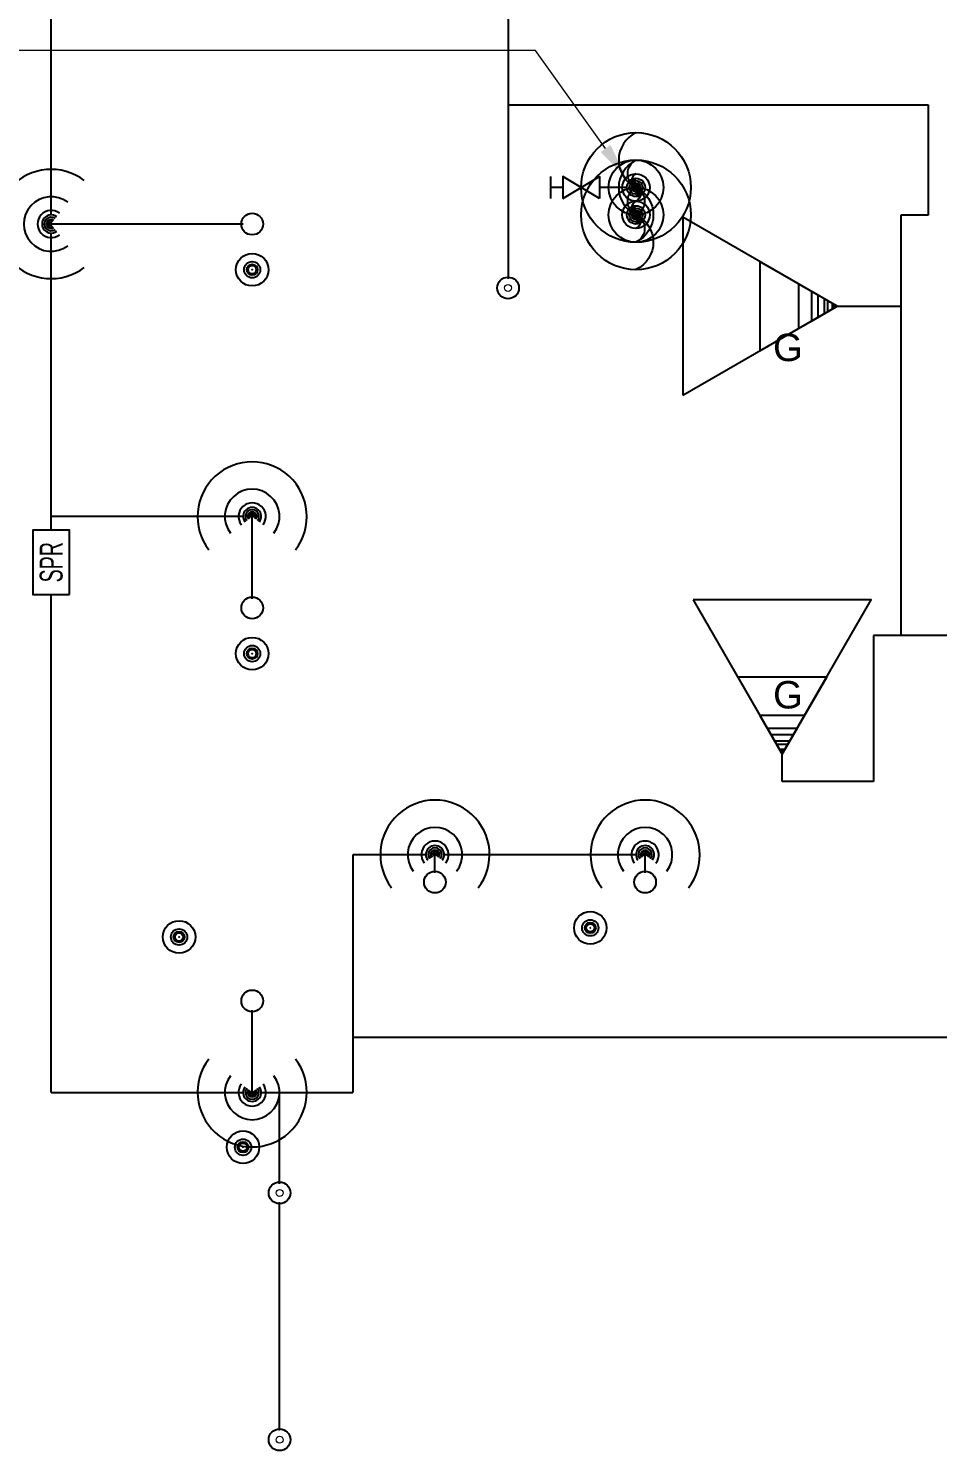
# Model space of a CAD drawing. Extents: x -3559 to 4847, y -109 to 1296.
# Drawn here: x -3162 to -2764, y 31 to 653 of the extents above; entities that cross this region are included whole.
import ezdxf
from ezdxf import colors
from ezdxf.entities.mleader import LeaderData, LeaderLine
from ezdxf.enums import TextEntityAlignment as Align
from ezdxf.math import Vec2, Vec3

# ---------------------------------------------------------------- set-up
doc = ezdxf.new("R2010")
doc.units = 0
doc.header["$LTSCALE"] = 48
doc.header["$MEASUREMENT"] = 0
for name, color, linetype in [('F-DRNP-N', 6, 'Continuous'), ('F-DRNP-N @ 1 (1)', 6, 'Continuous'), ('F-DRNP-N @ 1 (2)', 6, 'Continuous'), ('F-DRNP-N @ 12', 6, 'Continuous'), ('F-DRNP-N @ 128', 6, 'Continuous'), ('F-DRNP-N @ 16', 6, 'Continuous'), ('F-DRNP-N @ 192', 6, 'Continuous'), ('F-DRNP-N @ 2', 6, 'Continuous'), ('F-DRNP-N @ 24', 6, 'Continuous'), ('F-DRNP-N @ 384', 6, 'Continuous'), ('F-DRNP-N @ 4', 6, 'Continuous'), ('F-DRNP-N @ 48', 6, 'Continuous'), ('F-DRNP-N @ 64', 6, 'Continuous'), ('F-DRNP-N @ 768', 6, 'Continuous'), ('F-DRNP-N @ 8', 6, 'Continuous'), ('F-DRNP-N @ 96', 6, 'Continuous'), ('F-FP-N', 2, 'Continuous'), ('F-FP-N @ 1 (1)', 2, 'Continuous'), ('F-FP-N @ 1 (2)', 2, 'Continuous'), ('F-FP-N @ 12', 2, 'Continuous'), ('F-FP-N @ 128', 2, 'Continuous'), ('F-FP-N @ 16', 2, 'Continuous'), ('F-FP-N @ 192', 2, 'Continuous'), ('F-FP-N @ 2', 2, 'Continuous'), ('F-FP-N @ 24', 2, 'Continuous'), ('F-FP-N @ 384', 2, 'Continuous'), ('F-FP-N @ 4', 2, 'Continuous'), ('F-FP-N @ 48', 2, 'Continuous'), ('F-FP-N @ 64', 2, 'Continuous'), ('F-FP-N @ 768', 2, 'Continuous'), ('F-FP-N @ 8', 2, 'Continuous'), ('F-FP-N @ 96', 2, 'Continuous'), ('F-SPRK-HEAD-N', 2, 'Continuous'), ('F-SPRK-HEAD-N @ 1 (1)', 2, 'Continuous'), ('F-SPRK-HEAD-N @ 1 (2)', 2, 'Continuous'), ('F-SPRK-HEAD-N @ 12', 2, 'Continuous'), ('F-SPRK-HEAD-N @ 128', 2, 'Continuous'), ('F-SPRK-HEAD-N @ 16', 2, 'Continuous'), ('F-SPRK-HEAD-N @ 192', 2, 'Continuous'), ('F-SPRK-HEAD-N @ 2', 2, 'Continuous'), ('F-SPRK-HEAD-N @ 24', 2, 'Continuous'), ('F-SPRK-HEAD-N @ 384', 2, 'Continuous'), ('F-SPRK-HEAD-N @ 4', 2, 'Continuous'), ('F-SPRK-HEAD-N @ 48', 2, 'Continuous'), ('F-SPRK-HEAD-N @ 64', 2, 'Continuous'), ('F-SPRK-HEAD-N @ 768', 2, 'Continuous'), ('F-SPRK-HEAD-N @ 8', 2, 'Continuous'), ('F-SPRK-HEAD-N @ 96', 2, 'Continuous'), ('F-SPRN-N', 1, 'Continuous'), ('F-SPRN-N @ 1 (1)', 1, 'Continuous'), ('F-SPRN-N @ 1 (2)', 1, 'Continuous'), ('F-SPRN-N @ 12', 1, 'Continuous'), ('F-SPRN-N @ 128', 1, 'Continuous'), ('F-SPRN-N @ 16', 1, 'Continuous'), ('F-SPRN-N @ 192', 1, 'Continuous'), ('F-SPRN-N @ 2', 1, 'Continuous'), ('F-SPRN-N @ 24', 1, 'Continuous'), ('F-SPRN-N @ 384', 1, 'Continuous'), ('F-SPRN-N @ 4', 1, 'Continuous'), ('F-SPRN-N @ 48', 1, 'Continuous'), ('F-SPRN-N @ 64', 1, 'Continuous'), ('F-SPRN-N @ 768', 1, 'Continuous'), ('F-SPRN-N @ 8', 1, 'Continuous'), ('F-SPRN-N @ 96', 1, 'Continuous')]:
    doc.layers.add(name, color=color, linetype=linetype)
doc.layers.add('G-ANNO-TEXT', color=70, linetype='Continuous', lineweight=0)
doc.layers.get('0').freeze()
doc.styles.add('Arial', font='arial.ttf')
doc.styles.add('Arial Narrow', font='ARIALN.TTF')

# ---------------------------------------------------------------- blocks, each defined once
blk = doc.blocks.new('*U6')
blk.add_lwpolyline([(0, 0.03112, 0.634258), (0, 0, -0.634258), (0, -0.03112)], format="xyb")
blk.add_circle((0, 0), 0.03125)
blk = doc.blocks.new('*U750')
at = {"layer": 'F-FP-N @ 1 (1)'}
blk.add_blockref('*U6', (-2896, 583.74), dxfattribs=at)
at = {"layer": 'F-FP-N @ 1 (2)'}
blk.add_blockref('*U6', (-2896, 583.74), dxfattribs=at)
at = {"layer": 'F-FP-N @ 12', "xscale": 12, "yscale": 12, "zscale": 12}
blk.add_blockref('*U6', (-2896, 583.74), dxfattribs=at)
at = {"layer": 'F-FP-N @ 128', "xscale": 128, "yscale": 128, "zscale": 128}
blk.add_blockref('*U6', (-2896, 583.74), dxfattribs=at)
at = {"layer": 'F-FP-N @ 16', "xscale": 16, "yscale": 16, "zscale": 16}
blk.add_blockref('*U6', (-2896, 583.74), dxfattribs=at)
at = {"layer": 'F-FP-N @ 192', "xscale": 192, "yscale": 192, "zscale": 192}
blk.add_blockref('*U6', (-2896, 583.74), dxfattribs=at)
at = {"layer": 'F-FP-N @ 2', "xscale": 2, "yscale": 2, "zscale": 2}
blk.add_blockref('*U6', (-2896, 583.74), dxfattribs=at)
at = {"layer": 'F-FP-N @ 24', "xscale": 24, "yscale": 24, "zscale": 24}
blk.add_blockref('*U6', (-2896, 583.74), dxfattribs=at)
at = {"layer": 'F-FP-N @ 384', "xscale": 384, "yscale": 384, "zscale": 384}
blk.add_blockref('*U6', (-2896, 583.74), dxfattribs=at)
at = {"layer": 'F-FP-N @ 4', "xscale": 4, "yscale": 4, "zscale": 4}
blk.add_blockref('*U6', (-2896, 583.74), dxfattribs=at)
at = {"layer": 'F-FP-N @ 48', "xscale": 48, "yscale": 48, "zscale": 48}
blk.add_blockref('*U6', (-2896, 583.74), dxfattribs=at)
at = {"layer": 'F-FP-N @ 64', "xscale": 64, "yscale": 64, "zscale": 64}
blk.add_blockref('*U6', (-2896, 583.74), dxfattribs=at)
at = {"layer": 'F-FP-N @ 768', "xscale": 768, "yscale": 768, "zscale": 768}
blk.add_blockref('*U6', (-2896, 583.74), dxfattribs=at)
at = {"layer": 'F-FP-N @ 8', "xscale": 8, "yscale": 8, "zscale": 8}
blk.add_blockref('*U6', (-2896, 583.74), dxfattribs=at)
at = {"layer": 'F-FP-N @ 96', "xscale": 96, "yscale": 96, "zscale": 96}
blk.add_blockref('*U6', (-2896, 583.74), dxfattribs=at)
blk = doc.blocks.new('*U8')
at = {"color": 0}
for p, q in [((0.1049, -0.0375), (0.1049, 0.0375)), ((0.0625, 0), (0.1049, 0))]:
    blk.add_line(p, q, dxfattribs=at)
for points in [[(-0.0625, 0.0375), (0, 0), (-0.0625, -0.0375)], [(0.0625, 0.0375), (0, 0), (0.0625, -0.0375)]]:
    blk.add_lwpolyline(points, close=True, dxfattribs=at)
blk = doc.blocks.new('*U754')
at = {"layer": 'F-DRNP-N @ 1 (1)'}
blk.add_blockref('*U6', (-2896, 571.74), dxfattribs=at)
at = {"layer": 'F-DRNP-N @ 1 (2)'}
blk.add_blockref('*U6', (-2896, 571.74), dxfattribs=at)
at = {"layer": 'F-DRNP-N @ 12', "xscale": 12, "yscale": 12, "zscale": 12}
blk.add_blockref('*U6', (-2896, 571.74), dxfattribs=at)
at = {"layer": 'F-DRNP-N @ 128', "xscale": 128, "yscale": 128, "zscale": 128}
blk.add_blockref('*U6', (-2896, 571.74), dxfattribs=at)
at = {"layer": 'F-DRNP-N @ 16', "xscale": 16, "yscale": 16, "zscale": 16}
blk.add_blockref('*U6', (-2896, 571.74), dxfattribs=at)
at = {"layer": 'F-DRNP-N @ 192', "xscale": 192, "yscale": 192, "zscale": 192}
blk.add_blockref('*U6', (-2896, 571.74), dxfattribs=at)
at = {"layer": 'F-DRNP-N @ 2', "xscale": 2, "yscale": 2, "zscale": 2}
blk.add_blockref('*U6', (-2896, 571.74), dxfattribs=at)
at = {"layer": 'F-DRNP-N @ 24', "xscale": 24, "yscale": 24, "zscale": 24}
blk.add_blockref('*U6', (-2896, 571.74), dxfattribs=at)
at = {"layer": 'F-DRNP-N @ 384', "xscale": 384, "yscale": 384, "zscale": 384}
blk.add_blockref('*U6', (-2896, 571.74), dxfattribs=at)
at = {"layer": 'F-DRNP-N @ 4', "xscale": 4, "yscale": 4, "zscale": 4}
blk.add_blockref('*U6', (-2896, 571.74), dxfattribs=at)
at = {"layer": 'F-DRNP-N @ 48', "xscale": 48, "yscale": 48, "zscale": 48}
blk.add_blockref('*U6', (-2896, 571.74), dxfattribs=at)
at = {"layer": 'F-DRNP-N @ 64', "xscale": 64, "yscale": 64, "zscale": 64}
blk.add_blockref('*U6', (-2896, 571.74), dxfattribs=at)
at = {"layer": 'F-DRNP-N @ 768', "xscale": 768, "yscale": 768, "zscale": 768}
blk.add_blockref('*U6', (-2896, 571.74), dxfattribs=at)
at = {"layer": 'F-DRNP-N @ 8', "xscale": 8, "yscale": 8, "zscale": 8}
blk.add_blockref('*U6', (-2896, 571.74), dxfattribs=at)
at = {"layer": 'F-DRNP-N @ 96', "xscale": 96, "yscale": 96, "zscale": 96}
blk.add_blockref('*U6', (-2896, 571.74), dxfattribs=at)
blk = doc.blocks.new('*U18')
at = {"layer": 'DEFPOINTS'}
blk.add_lwpolyline([(-0.11, -0.0625), (0.11, -0.0625), (0.11, 0.0625), (-0.11, 0.0625)], close=True, dxfattribs=at)
at = {"style": 'Arial Narrow', "width": 0.75}
blk.add_text('SPR', height=0.07812, dxfattribs=at).set_placement((0, 0), align=Align.MIDDLE)
blk = doc.blocks.new('*U12')
blk.add_circle((0, 0), 0.0371)
blk = doc.blocks.new('*U790')
at = {"layer": 'F-SPRK-HEAD-N @ 1 (1)'}
blk.add_blockref('*U12', (-2916, 259.74), dxfattribs=at)
at = {"layer": 'F-SPRK-HEAD-N @ 1 (2)'}
blk.add_blockref('*U12', (-2916, 259.74), dxfattribs=at)
at = {"layer": 'F-SPRK-HEAD-N @ 128', "xscale": 128, "yscale": 128, "zscale": 128}
blk.add_blockref('*U12', (-2892, 279.74), dxfattribs=at)
at = {"layer": 'F-SPRK-HEAD-N @ 192', "xscale": 192, "yscale": 192, "zscale": 192}
blk.add_blockref('*U12', (-2916, 259.74), dxfattribs=at)
at = {"layer": 'F-SPRK-HEAD-N @ 48', "xscale": 48, "yscale": 48, "zscale": 48}
blk.add_blockref('*U12', (-2916, 259.74), dxfattribs=at)
at = {"layer": 'F-SPRK-HEAD-N @ 64', "xscale": 64, "yscale": 64, "zscale": 64}
blk.add_blockref('*U12', (-2916, 259.74), dxfattribs=at)
at = {"layer": 'F-SPRK-HEAD-N @ 96', "xscale": 96, "yscale": 96, "zscale": 96}
blk.add_blockref('*U12', (-2916, 259.74), dxfattribs=at)
blk = doc.blocks.new('*U791')
at = {"layer": 'F-SPRK-HEAD-N @ 1 (1)'}
blk.add_blockref('*U12', (-3096, 255.74), dxfattribs=at)
at = {"layer": 'F-SPRK-HEAD-N @ 1 (2)'}
blk.add_blockref('*U12', (-3096, 255.74), dxfattribs=at)
at = {"layer": 'F-SPRK-HEAD-N @ 128', "xscale": 128, "yscale": 128, "zscale": 128}
blk.add_blockref('*U12', (-2984, 279.74), dxfattribs=at)
at = {"layer": 'F-SPRK-HEAD-N @ 192', "xscale": 192, "yscale": 192, "zscale": 192}
blk.add_blockref('*U12', (-3096, 255.74), dxfattribs=at)
at = {"layer": 'F-SPRK-HEAD-N @ 48', "xscale": 48, "yscale": 48, "zscale": 48}
blk.add_blockref('*U12', (-3096, 255.74), dxfattribs=at)
at = {"layer": 'F-SPRK-HEAD-N @ 64', "xscale": 64, "yscale": 64, "zscale": 64}
blk.add_blockref('*U12', (-3096, 255.74), dxfattribs=at)
at = {"layer": 'F-SPRK-HEAD-N @ 96', "xscale": 96, "yscale": 96, "zscale": 96}
blk.add_blockref('*U12', (-3096, 255.74), dxfattribs=at)
blk = doc.blocks.new('*U792')
at = {"layer": 'F-SPRK-HEAD-N @ 1 (1)'}
blk.add_blockref('*U12', (-3068, 163.74), dxfattribs=at)
at = {"layer": 'F-SPRK-HEAD-N @ 1 (2)'}
blk.add_blockref('*U12', (-3068, 163.74), dxfattribs=at)
at = {"layer": 'F-SPRK-HEAD-N @ 128', "xscale": 128, "yscale": 128, "zscale": 128}
blk.add_blockref('*U12', (-3064, 227.74), dxfattribs=at)
at = {"layer": 'F-SPRK-HEAD-N @ 192', "xscale": 192, "yscale": 192, "zscale": 192}
blk.add_blockref('*U12', (-3068, 163.74), dxfattribs=at)
at = {"layer": 'F-SPRK-HEAD-N @ 48', "xscale": 48, "yscale": 48, "zscale": 48}
blk.add_blockref('*U12', (-3068, 163.74), dxfattribs=at)
at = {"layer": 'F-SPRK-HEAD-N @ 64', "xscale": 64, "yscale": 64, "zscale": 64}
blk.add_blockref('*U12', (-3068, 163.74), dxfattribs=at)
at = {"layer": 'F-SPRK-HEAD-N @ 96', "xscale": 96, "yscale": 96, "zscale": 96}
blk.add_blockref('*U12', (-3068, 163.74), dxfattribs=at)
blk = doc.blocks.new('*U793')
at = {"layer": 'F-SPRK-HEAD-N @ 1 (1)'}
blk.add_blockref('*U12', (-3064, 379.74), dxfattribs=at)
at = {"layer": 'F-SPRK-HEAD-N @ 1 (2)'}
blk.add_blockref('*U12', (-3064, 379.74), dxfattribs=at)
at = {"layer": 'F-SPRK-HEAD-N @ 128', "xscale": 128, "yscale": 128, "zscale": 128}
blk.add_blockref('*U12', (-3064, 399.74), dxfattribs=at)
at = {"layer": 'F-SPRK-HEAD-N @ 192', "xscale": 192, "yscale": 192, "zscale": 192}
blk.add_blockref('*U12', (-3064, 379.74), dxfattribs=at)
at = {"layer": 'F-SPRK-HEAD-N @ 48', "xscale": 48, "yscale": 48, "zscale": 48}
blk.add_blockref('*U12', (-3064, 379.74), dxfattribs=at)
at = {"layer": 'F-SPRK-HEAD-N @ 64', "xscale": 64, "yscale": 64, "zscale": 64}
blk.add_blockref('*U12', (-3064, 379.74), dxfattribs=at)
at = {"layer": 'F-SPRK-HEAD-N @ 96', "xscale": 96, "yscale": 96, "zscale": 96}
blk.add_blockref('*U12', (-3064, 379.74), dxfattribs=at)
blk = doc.blocks.new('*U794')
at = {"layer": 'F-SPRK-HEAD-N @ 1 (1)'}
blk.add_blockref('*U12', (-3064, 547.74), dxfattribs=at)
at = {"layer": 'F-SPRK-HEAD-N @ 1 (2)'}
blk.add_blockref('*U12', (-3064, 547.74), dxfattribs=at)
at = {"layer": 'F-SPRK-HEAD-N @ 128', "xscale": 128, "yscale": 128, "zscale": 128}
blk.add_blockref('*U12', (-3064, 567.74), dxfattribs=at)
at = {"layer": 'F-SPRK-HEAD-N @ 192', "xscale": 192, "yscale": 192, "zscale": 192}
blk.add_blockref('*U12', (-3064, 547.74), dxfattribs=at)
at = {"layer": 'F-SPRK-HEAD-N @ 48', "xscale": 48, "yscale": 48, "zscale": 48}
blk.add_blockref('*U12', (-3064, 547.74), dxfattribs=at)
at = {"layer": 'F-SPRK-HEAD-N @ 64', "xscale": 64, "yscale": 64, "zscale": 64}
blk.add_blockref('*U12', (-3064, 547.74), dxfattribs=at)
at = {"layer": 'F-SPRK-HEAD-N @ 96', "xscale": 96, "yscale": 96, "zscale": 96}
blk.add_blockref('*U12', (-3064, 547.74), dxfattribs=at)
blk = doc.blocks.new('*U14')
blk.add_circle((0, 0), 0.0371)
at = {"color": 7, "lineweight": 0}
blk.add_circle((0, 0), 0.0117, dxfattribs=at)
blk = doc.blocks.new('*U13')
at = {"linetype": 'Continuous'}
blk.add_arc((0, 0), 0.03112, 232.56697, 127.43303, dxfattribs=at)
blk = doc.blocks.new('*U811')
at = {"layer": 'F-SPRN-N @ 1 (1)', "rotation": 180}
blk.add_blockref('*U13', (-3152, 567.74), dxfattribs=at)
at = {"layer": 'F-SPRN-N @ 1 (2)', "rotation": 180}
blk.add_blockref('*U13', (-3152, 567.74), dxfattribs=at)
at = {"layer": 'F-SPRN-N @ 12', "xscale": 12, "yscale": 12, "zscale": 12, "rotation": 180}
blk.add_blockref('*U13', (-3152, 567.74), dxfattribs=at)
at = {"layer": 'F-SPRN-N @ 128', "xscale": 128, "yscale": 128, "zscale": 128, "rotation": 180}
blk.add_blockref('*U13', (-3152, 567.74), dxfattribs=at)
at = {"layer": 'F-SPRN-N @ 16', "xscale": 16, "yscale": 16, "zscale": 16, "rotation": 180}
blk.add_blockref('*U13', (-3152, 567.74), dxfattribs=at)
at = {"layer": 'F-SPRN-N @ 192', "xscale": 192, "yscale": 192, "zscale": 192, "rotation": 180}
blk.add_blockref('*U13', (-3152, 567.74), dxfattribs=at)
at = {"layer": 'F-SPRN-N @ 2', "xscale": 2, "yscale": 2, "zscale": 2, "rotation": 180}
blk.add_blockref('*U13', (-3152, 567.74), dxfattribs=at)
at = {"layer": 'F-SPRN-N @ 24', "xscale": 24, "yscale": 24, "zscale": 24, "rotation": 180}
blk.add_blockref('*U13', (-3152, 567.74), dxfattribs=at)
at = {"layer": 'F-SPRN-N @ 384', "xscale": 384, "yscale": 384, "zscale": 384, "rotation": 180}
blk.add_blockref('*U13', (-3152, 567.74), dxfattribs=at)
at = {"layer": 'F-SPRN-N @ 4', "xscale": 4, "yscale": 4, "zscale": 4, "rotation": 180}
blk.add_blockref('*U13', (-3152, 567.74), dxfattribs=at)
at = {"layer": 'F-SPRN-N @ 48', "xscale": 48, "yscale": 48, "zscale": 48, "rotation": 180}
blk.add_blockref('*U13', (-3152, 567.74), dxfattribs=at)
at = {"layer": 'F-SPRN-N @ 64', "xscale": 64, "yscale": 64, "zscale": 64, "rotation": 180}
blk.add_blockref('*U13', (-3152, 567.74), dxfattribs=at)
at = {"layer": 'F-SPRN-N @ 768', "xscale": 768, "yscale": 768, "zscale": 768, "rotation": 180}
blk.add_blockref('*U13', (-3152, 567.74), dxfattribs=at)
at = {"layer": 'F-SPRN-N @ 8', "xscale": 8, "yscale": 8, "zscale": 8, "rotation": 180}
blk.add_blockref('*U13', (-3152, 567.74), dxfattribs=at)
at = {"layer": 'F-SPRN-N @ 96', "xscale": 96, "yscale": 96, "zscale": 96, "rotation": 180}
blk.add_blockref('*U13', (-3152, 567.74), dxfattribs=at)
blk = doc.blocks.new('*U812')
at = {"layer": 'F-SPRN-N @ 1 (1)', "rotation": 89.99999999999999}
blk.add_blockref('*U13', (-3064, 439.74), dxfattribs=at)
at = {"layer": 'F-SPRN-N @ 1 (2)', "rotation": 89.99999999999999}
blk.add_blockref('*U13', (-3064, 439.74), dxfattribs=at)
at = {"layer": 'F-SPRN-N @ 12', "xscale": 12, "yscale": 12, "zscale": 12, "rotation": 89.99999999999999}
blk.add_blockref('*U13', (-3064, 439.74), dxfattribs=at)
at = {"layer": 'F-SPRN-N @ 128', "xscale": 128, "yscale": 128, "zscale": 128, "rotation": 89.99999999999999}
blk.add_blockref('*U13', (-3064, 439.74), dxfattribs=at)
at = {"layer": 'F-SPRN-N @ 16', "xscale": 16, "yscale": 16, "zscale": 16, "rotation": 89.99999999999999}
blk.add_blockref('*U13', (-3064, 439.74), dxfattribs=at)
at = {"layer": 'F-SPRN-N @ 192', "xscale": 192, "yscale": 192, "zscale": 192, "rotation": 89.99999999999999}
blk.add_blockref('*U13', (-3064, 439.74), dxfattribs=at)
at = {"layer": 'F-SPRN-N @ 2', "xscale": 2, "yscale": 2, "zscale": 2, "rotation": 89.99999999999999}
blk.add_blockref('*U13', (-3064, 439.74), dxfattribs=at)
at = {"layer": 'F-SPRN-N @ 24', "xscale": 24, "yscale": 24, "zscale": 24, "rotation": 89.99999999999999}
blk.add_blockref('*U13', (-3064, 439.74), dxfattribs=at)
at = {"layer": 'F-SPRN-N @ 384', "xscale": 384, "yscale": 384, "zscale": 384, "rotation": 89.99999999999999}
blk.add_blockref('*U13', (-3064, 439.74), dxfattribs=at)
at = {"layer": 'F-SPRN-N @ 4', "xscale": 4, "yscale": 4, "zscale": 4, "rotation": 89.99999999999999}
blk.add_blockref('*U13', (-3064, 439.74), dxfattribs=at)
at = {"layer": 'F-SPRN-N @ 48', "xscale": 48, "yscale": 48, "zscale": 48, "rotation": 89.99999999999999}
blk.add_blockref('*U13', (-3064, 439.74), dxfattribs=at)
at = {"layer": 'F-SPRN-N @ 64', "xscale": 64, "yscale": 64, "zscale": 64, "rotation": 89.99999999999999}
blk.add_blockref('*U13', (-3064, 439.74), dxfattribs=at)
at = {"layer": 'F-SPRN-N @ 768', "xscale": 768, "yscale": 768, "zscale": 768, "rotation": 89.99999999999999}
blk.add_blockref('*U13', (-3064, 439.74), dxfattribs=at)
at = {"layer": 'F-SPRN-N @ 8', "xscale": 8, "yscale": 8, "zscale": 8, "rotation": 89.99999999999999}
blk.add_blockref('*U13', (-3064, 439.74), dxfattribs=at)
at = {"layer": 'F-SPRN-N @ 96', "xscale": 96, "yscale": 96, "zscale": 96, "rotation": 89.99999999999999}
blk.add_blockref('*U13', (-3064, 439.74), dxfattribs=at)
blk = doc.blocks.new('*U813')
at = {"layer": 'F-SPRN-N @ 1 (1)', "rotation": 270}
blk.add_blockref('*U13', (-3064, 187.74), dxfattribs=at)
at = {"layer": 'F-SPRN-N @ 1 (2)', "rotation": 270}
blk.add_blockref('*U13', (-3064, 187.74), dxfattribs=at)
at = {"layer": 'F-SPRN-N @ 12', "xscale": 12, "yscale": 12, "zscale": 12, "rotation": 270}
blk.add_blockref('*U13', (-3064, 187.74), dxfattribs=at)
at = {"layer": 'F-SPRN-N @ 128', "xscale": 128, "yscale": 128, "zscale": 128, "rotation": 270}
blk.add_blockref('*U13', (-3064, 187.74), dxfattribs=at)
at = {"layer": 'F-SPRN-N @ 16', "xscale": 16, "yscale": 16, "zscale": 16, "rotation": 270}
blk.add_blockref('*U13', (-3064, 187.74), dxfattribs=at)
at = {"layer": 'F-SPRN-N @ 192', "xscale": 192, "yscale": 192, "zscale": 192, "rotation": 270}
blk.add_blockref('*U13', (-3064, 187.74), dxfattribs=at)
at = {"layer": 'F-SPRN-N @ 2', "xscale": 2, "yscale": 2, "zscale": 2, "rotation": 270}
blk.add_blockref('*U13', (-3064, 187.74), dxfattribs=at)
at = {"layer": 'F-SPRN-N @ 24', "xscale": 24, "yscale": 24, "zscale": 24, "rotation": 270}
blk.add_blockref('*U13', (-3064, 187.74), dxfattribs=at)
at = {"layer": 'F-SPRN-N @ 384', "xscale": 384, "yscale": 384, "zscale": 384, "rotation": 270}
blk.add_blockref('*U13', (-3064, 187.74), dxfattribs=at)
at = {"layer": 'F-SPRN-N @ 4', "xscale": 4, "yscale": 4, "zscale": 4, "rotation": 270}
blk.add_blockref('*U13', (-3064, 187.74), dxfattribs=at)
at = {"layer": 'F-SPRN-N @ 48', "xscale": 48, "yscale": 48, "zscale": 48, "rotation": 270}
blk.add_blockref('*U13', (-3064, 187.74), dxfattribs=at)
at = {"layer": 'F-SPRN-N @ 64', "xscale": 64, "yscale": 64, "zscale": 64, "rotation": 270}
blk.add_blockref('*U13', (-3064, 187.74), dxfattribs=at)
at = {"layer": 'F-SPRN-N @ 768', "xscale": 768, "yscale": 768, "zscale": 768, "rotation": 270}
blk.add_blockref('*U13', (-3064, 187.74), dxfattribs=at)
at = {"layer": 'F-SPRN-N @ 8', "xscale": 8, "yscale": 8, "zscale": 8, "rotation": 270}
blk.add_blockref('*U13', (-3064, 187.74), dxfattribs=at)
at = {"layer": 'F-SPRN-N @ 96', "xscale": 96, "yscale": 96, "zscale": 96, "rotation": 270}
blk.add_blockref('*U13', (-3064, 187.74), dxfattribs=at)
blk = doc.blocks.new('*U814')
at = {"layer": 'F-SPRN-N @ 1 (1)', "rotation": 89.99999999999999}
blk.add_blockref('*U13', (-2984, 291.74), dxfattribs=at)
at = {"layer": 'F-SPRN-N @ 1 (2)', "rotation": 89.99999999999999}
blk.add_blockref('*U13', (-2984, 291.74), dxfattribs=at)
at = {"layer": 'F-SPRN-N @ 12', "xscale": 12, "yscale": 12, "zscale": 12, "rotation": 89.99999999999999}
blk.add_blockref('*U13', (-2984, 291.74), dxfattribs=at)
at = {"layer": 'F-SPRN-N @ 128', "xscale": 128, "yscale": 128, "zscale": 128, "rotation": 89.99999999999999}
blk.add_blockref('*U13', (-2984, 291.74), dxfattribs=at)
at = {"layer": 'F-SPRN-N @ 16', "xscale": 16, "yscale": 16, "zscale": 16, "rotation": 89.99999999999999}
blk.add_blockref('*U13', (-2984, 291.74), dxfattribs=at)
at = {"layer": 'F-SPRN-N @ 192', "xscale": 192, "yscale": 192, "zscale": 192, "rotation": 89.99999999999999}
blk.add_blockref('*U13', (-2984, 291.74), dxfattribs=at)
at = {"layer": 'F-SPRN-N @ 2', "xscale": 2, "yscale": 2, "zscale": 2, "rotation": 89.99999999999999}
blk.add_blockref('*U13', (-2984, 291.74), dxfattribs=at)
at = {"layer": 'F-SPRN-N @ 24', "xscale": 24, "yscale": 24, "zscale": 24, "rotation": 89.99999999999999}
blk.add_blockref('*U13', (-2984, 291.74), dxfattribs=at)
at = {"layer": 'F-SPRN-N @ 384', "xscale": 384, "yscale": 384, "zscale": 384, "rotation": 89.99999999999999}
blk.add_blockref('*U13', (-2984, 291.74), dxfattribs=at)
at = {"layer": 'F-SPRN-N @ 4', "xscale": 4, "yscale": 4, "zscale": 4, "rotation": 89.99999999999999}
blk.add_blockref('*U13', (-2984, 291.74), dxfattribs=at)
at = {"layer": 'F-SPRN-N @ 48', "xscale": 48, "yscale": 48, "zscale": 48, "rotation": 89.99999999999999}
blk.add_blockref('*U13', (-2984, 291.74), dxfattribs=at)
at = {"layer": 'F-SPRN-N @ 64', "xscale": 64, "yscale": 64, "zscale": 64, "rotation": 89.99999999999999}
blk.add_blockref('*U13', (-2984, 291.74), dxfattribs=at)
at = {"layer": 'F-SPRN-N @ 768', "xscale": 768, "yscale": 768, "zscale": 768, "rotation": 89.99999999999999}
blk.add_blockref('*U13', (-2984, 291.74), dxfattribs=at)
at = {"layer": 'F-SPRN-N @ 8', "xscale": 8, "yscale": 8, "zscale": 8, "rotation": 89.99999999999999}
blk.add_blockref('*U13', (-2984, 291.74), dxfattribs=at)
at = {"layer": 'F-SPRN-N @ 96', "xscale": 96, "yscale": 96, "zscale": 96, "rotation": 89.99999999999999}
blk.add_blockref('*U13', (-2984, 291.74), dxfattribs=at)
blk = doc.blocks.new('*U815')
at = {"layer": 'F-SPRN-N @ 1 (1)', "rotation": 89.99999999999999}
blk.add_blockref('*U13', (-2892, 291.74), dxfattribs=at)
at = {"layer": 'F-SPRN-N @ 1 (2)', "rotation": 89.99999999999999}
blk.add_blockref('*U13', (-2892, 291.74), dxfattribs=at)
at = {"layer": 'F-SPRN-N @ 12', "xscale": 12, "yscale": 12, "zscale": 12, "rotation": 89.99999999999999}
blk.add_blockref('*U13', (-2892, 291.74), dxfattribs=at)
at = {"layer": 'F-SPRN-N @ 128', "xscale": 128, "yscale": 128, "zscale": 128, "rotation": 89.99999999999999}
blk.add_blockref('*U13', (-2892, 291.74), dxfattribs=at)
at = {"layer": 'F-SPRN-N @ 16', "xscale": 16, "yscale": 16, "zscale": 16, "rotation": 89.99999999999999}
blk.add_blockref('*U13', (-2892, 291.74), dxfattribs=at)
at = {"layer": 'F-SPRN-N @ 192', "xscale": 192, "yscale": 192, "zscale": 192, "rotation": 89.99999999999999}
blk.add_blockref('*U13', (-2892, 291.74), dxfattribs=at)
at = {"layer": 'F-SPRN-N @ 2', "xscale": 2, "yscale": 2, "zscale": 2, "rotation": 89.99999999999999}
blk.add_blockref('*U13', (-2892, 291.74), dxfattribs=at)
at = {"layer": 'F-SPRN-N @ 24', "xscale": 24, "yscale": 24, "zscale": 24, "rotation": 89.99999999999999}
blk.add_blockref('*U13', (-2892, 291.74), dxfattribs=at)
at = {"layer": 'F-SPRN-N @ 384', "xscale": 384, "yscale": 384, "zscale": 384, "rotation": 89.99999999999999}
blk.add_blockref('*U13', (-2892, 291.74), dxfattribs=at)
at = {"layer": 'F-SPRN-N @ 4', "xscale": 4, "yscale": 4, "zscale": 4, "rotation": 89.99999999999999}
blk.add_blockref('*U13', (-2892, 291.74), dxfattribs=at)
at = {"layer": 'F-SPRN-N @ 48', "xscale": 48, "yscale": 48, "zscale": 48, "rotation": 89.99999999999999}
blk.add_blockref('*U13', (-2892, 291.74), dxfattribs=at)
at = {"layer": 'F-SPRN-N @ 64', "xscale": 64, "yscale": 64, "zscale": 64, "rotation": 89.99999999999999}
blk.add_blockref('*U13', (-2892, 291.74), dxfattribs=at)
at = {"layer": 'F-SPRN-N @ 768', "xscale": 768, "yscale": 768, "zscale": 768, "rotation": 89.99999999999999}
blk.add_blockref('*U13', (-2892, 291.74), dxfattribs=at)
at = {"layer": 'F-SPRN-N @ 8', "xscale": 8, "yscale": 8, "zscale": 8, "rotation": 89.99999999999999}
blk.add_blockref('*U13', (-2892, 291.74), dxfattribs=at)
at = {"layer": 'F-SPRN-N @ 96', "xscale": 96, "yscale": 96, "zscale": 96, "rotation": 89.99999999999999}
blk.add_blockref('*U13', (-2892, 291.74), dxfattribs=at)
blk = doc.blocks.new('*U25')
blk.add_lwpolyline([(0.05074, -0.08789), (0, 0), (-0.05074, -0.08789)], close=True)
blk = doc.blocks.new('*U845')
at = {"layer": 'F-SPRK-HEAD-N @ 1 (1)', "rotation": 270}
blk.add_blockref('*U25', (-2808, 531.74), dxfattribs=at)
at = {"layer": 'F-SPRK-HEAD-N @ 1 (2)', "rotation": 270}
blk.add_blockref('*U25', (-2808, 531.74), dxfattribs=at)
at = {"layer": 'F-SPRK-HEAD-N @ 12', "xscale": 12, "yscale": 12, "zscale": 12, "rotation": 270}
blk.add_blockref('*U25', (-2808, 531.74), dxfattribs=at)
at = {"layer": 'F-SPRK-HEAD-N @ 128', "xscale": 128, "yscale": 128, "zscale": 128, "rotation": 270}
blk.add_blockref('*U25', (-2808, 531.74), dxfattribs=at)
at = {"layer": 'F-SPRK-HEAD-N @ 16', "xscale": 16, "yscale": 16, "zscale": 16, "rotation": 270}
blk.add_blockref('*U25', (-2808, 531.74), dxfattribs=at)
at = {"layer": 'F-SPRK-HEAD-N @ 192', "xscale": 192, "yscale": 192, "zscale": 192, "rotation": 270}
blk.add_blockref('*U25', (-2808, 531.74), dxfattribs=at)
at = {"layer": 'F-SPRK-HEAD-N @ 2', "xscale": 2, "yscale": 2, "zscale": 2, "rotation": 270}
blk.add_blockref('*U25', (-2808, 531.74), dxfattribs=at)
at = {"layer": 'F-SPRK-HEAD-N @ 24', "xscale": 24, "yscale": 24, "zscale": 24, "rotation": 270}
blk.add_blockref('*U25', (-2808, 531.74), dxfattribs=at)
at = {"layer": 'F-SPRK-HEAD-N @ 384', "xscale": 384, "yscale": 384, "zscale": 384, "rotation": 270}
blk.add_blockref('*U25', (-2808, 531.74), dxfattribs=at)
at = {"layer": 'F-SPRK-HEAD-N @ 4', "xscale": 4, "yscale": 4, "zscale": 4, "rotation": 270}
blk.add_blockref('*U25', (-2808, 531.74), dxfattribs=at)
at = {"layer": 'F-SPRK-HEAD-N @ 48', "xscale": 48, "yscale": 48, "zscale": 48, "rotation": 270}
blk.add_blockref('*U25', (-2808, 531.74), dxfattribs=at)
at = {"layer": 'F-SPRK-HEAD-N @ 64', "xscale": 64, "yscale": 64, "zscale": 64, "rotation": 270}
blk.add_blockref('*U25', (-2808, 531.74), dxfattribs=at)
at = {"layer": 'F-SPRK-HEAD-N @ 768', "xscale": 768, "yscale": 768, "zscale": 768, "rotation": 270}
blk.add_blockref('*U25', (-2808, 531.74), dxfattribs=at)
at = {"layer": 'F-SPRK-HEAD-N @ 8', "xscale": 8, "yscale": 8, "zscale": 8, "rotation": 270}
blk.add_blockref('*U25', (-2808, 531.74), dxfattribs=at)
at = {"layer": 'F-SPRK-HEAD-N @ 96', "xscale": 96, "yscale": 96, "zscale": 96, "rotation": 270}
blk.add_blockref('*U25', (-2808, 531.74), dxfattribs=at)
blk = doc.blocks.new('*U846')
at = {"layer": 'F-SPRK-HEAD-N @ 1 (1)', "rotation": 180}
blk.add_blockref('*U25', (-2832, 335.74), dxfattribs=at)
at = {"layer": 'F-SPRK-HEAD-N @ 1 (2)', "rotation": 180}
blk.add_blockref('*U25', (-2832, 335.74), dxfattribs=at)
at = {"layer": 'F-SPRK-HEAD-N @ 12', "xscale": 12, "yscale": 12, "zscale": 12, "rotation": 180}
blk.add_blockref('*U25', (-2832, 335.74), dxfattribs=at)
at = {"layer": 'F-SPRK-HEAD-N @ 128', "xscale": 128, "yscale": 128, "zscale": 128, "rotation": 180}
blk.add_blockref('*U25', (-2832, 335.74), dxfattribs=at)
at = {"layer": 'F-SPRK-HEAD-N @ 16', "xscale": 16, "yscale": 16, "zscale": 16, "rotation": 180}
blk.add_blockref('*U25', (-2832, 335.74), dxfattribs=at)
at = {"layer": 'F-SPRK-HEAD-N @ 192', "xscale": 192, "yscale": 192, "zscale": 192, "rotation": 180}
blk.add_blockref('*U25', (-2832, 335.74), dxfattribs=at)
at = {"layer": 'F-SPRK-HEAD-N @ 2', "xscale": 2, "yscale": 2, "zscale": 2, "rotation": 180}
blk.add_blockref('*U25', (-2832, 335.74), dxfattribs=at)
at = {"layer": 'F-SPRK-HEAD-N @ 24', "xscale": 24, "yscale": 24, "zscale": 24, "rotation": 180}
blk.add_blockref('*U25', (-2832, 335.74), dxfattribs=at)
at = {"layer": 'F-SPRK-HEAD-N @ 384', "xscale": 384, "yscale": 384, "zscale": 384, "rotation": 180}
blk.add_blockref('*U25', (-2832, 335.74), dxfattribs=at)
at = {"layer": 'F-SPRK-HEAD-N @ 4', "xscale": 4, "yscale": 4, "zscale": 4, "rotation": 180}
blk.add_blockref('*U25', (-2832, 335.74), dxfattribs=at)
at = {"layer": 'F-SPRK-HEAD-N @ 48', "xscale": 48, "yscale": 48, "zscale": 48, "rotation": 180}
blk.add_blockref('*U25', (-2832, 335.74), dxfattribs=at)
at = {"layer": 'F-SPRK-HEAD-N @ 64', "xscale": 64, "yscale": 64, "zscale": 64, "rotation": 180}
blk.add_blockref('*U25', (-2832, 335.74), dxfattribs=at)
at = {"layer": 'F-SPRK-HEAD-N @ 768', "xscale": 768, "yscale": 768, "zscale": 768, "rotation": 180}
blk.add_blockref('*U25', (-2832, 335.74), dxfattribs=at)
at = {"layer": 'F-SPRK-HEAD-N @ 8', "xscale": 8, "yscale": 8, "zscale": 8, "rotation": 180}
blk.add_blockref('*U25', (-2832, 335.74), dxfattribs=at)
at = {"layer": 'F-SPRK-HEAD-N @ 96', "xscale": 96, "yscale": 96, "zscale": 96, "rotation": 180}
blk.add_blockref('*U25', (-2832, 335.74), dxfattribs=at)

msp = doc.modelspace()

# ---------------------------------------------------------------- linework, layer by layer
at = {"layer": 'F-FP-N'}
msp.add_line((-2900, 583.74), (-2912, 583.74), dxfattribs=at)
at = {"layer": 'F-SPRN-N'}
for p, q in [((-3152, 571.74), (-3152, 855.74)), ((-2952, 855.74), (-2952, 543.74)), ((-2768, 619.74), (-2952, 619.74)), ((-2768, 571.74), (-2768, 619.74)), ((-3068, 567.74), (-3152, 567.74)), ((-2780, 387.74), (-2780, 571.74)), ((-2780, 571.74), (-2768, 571.74)), ((-3152, 433.82), (-3152, 563.74)), ((-2808, 531.74), (-2780, 531.74)), ((-3068, 439.74), (-3152, 439.74)), ((-3064, 403.74), (-3064, 439.74)), ((-3152, 187.74), (-3152, 405.67)), ((-2402.08, 387.74), (-2792, 387.74)), ((-2792, 387.74), (-2792, 323.74)), ((-2832, 323.74), (-2832, 335.74)), ((-2792, 323.74), (-2832, 323.74)), ((-2988, 291.74), (-3020, 291.74)), ((-3020, 291.74), (-3020, 187.74)), ((-2984, 283.74), (-2984, 291.74)), ((-2896, 291.74), (-2980, 291.74)), ((-2892, 283.74), (-2892, 291.74)), ((-3064, 187.74), (-3064, 223.74)), ((-2404, 211.74), (-3020, 211.74)), ((-3152, 187.74), (-3068, 187.74)), ((-3060, 187.74), (-3020, 187.74)), ((-3052, 147.74), (-3052, 187.74)), ((-3052, 39.74), (-3052, 139.74))]:
    msp.add_line(p, q, dxfattribs=at)

# ---------------------------------------------------------------- block references
at = {"layer": 'F-DRNP-N'}
msp.add_blockref('*U754', (0, 0), dxfattribs=at)
at = {"layer": 'F-FP-N'}
msp.add_blockref('*U750', (0, 0), dxfattribs=at)
at = {"layer": 'F-FP-N @ 128', "xscale": 128, "yscale": 128, "zscale": 128, "rotation": 180}
msp.add_blockref('*U8', (-2920, 583.74), dxfattribs=at)
at = {"layer": 'F-SPRK-HEAD-N'}
for name in ['*U794', '*U845', '*U793', '*U846', '*U791', '*U790', '*U792']:
    msp.add_blockref(name, (0, 0), dxfattribs=at)
at = {"layer": 'F-SPRK-HEAD-N @ 128', "xscale": 128, "yscale": 128, "zscale": 128}
for p in [(-2952, 539.74), (-3052, 143.74), (-3052, 35.74)]:
    msp.add_blockref('*U14', p, dxfattribs=at)
at = {"layer": 'F-SPRN-N'}
for name in ['*U811', '*U812', '*U814', '*U815', '*U813']:
    msp.add_blockref(name, (0, 0), dxfattribs=at)
at = {"layer": 'F-SPRN-N @ 128', "xscale": 128, "yscale": 128, "zscale": 128, "rotation": 90}
msp.add_blockref('*U18', (-3152, 419.74), dxfattribs=at)

# ---------------------------------------------------------------- texts
at = {"layer": 'G-ANNO-TEXT', "char_height": 12, "attachment_point": 1, "style": 'Arial'}
for insert in [(-2836, 519.74), (-2836, 367.74)]:
    msp.add_mtext_dynamic_manual_height_columns('G', width=48, gutter_width=60, heights=[0], dxfattribs=dict(at, insert=insert))

# ---------------------------------------------------------------- leaders
at = {"layer": 'G-ANNO-TEXT'}
ml = msp.add_multileader_mtext('Standard', dxfattribs=at)
ml.set_content('\\A1;6"FP\\P2{\\H0.8x;\\S1#2;\\H1.25x;"FDC\\P}3"DR', color=256, style='Arial')
ml.set_leader_properties(color=256, linetype='ByLayer', lineweight=-1)
ml.build(insert=Vec2(0, 0))
ml.multileader.update_dxf_attribs({"has_dogleg": 0, "dogleg_length": 0.125, "arrow_head_size": 16, "scale": 128})
ctx = ml.context
ctx.base_point, ctx.scale, ctx.char_height, ctx.arrow_head_size, ctx.landing_gap_size, ctx.plane_origin = Vec3(-3550.31, 643.74), 128, 12, 16, 4, Vec3(-2900, 683.74)
ctx.text_align_type = 2
notes = []
notes.append((ctx, [(0, (1, 1, 0), (-3464, 643.74), (-1, 0), 16, [(0, [(-2900, 587.74), (-2940, 643.74)], 0, [])])]))
ctx.mtext.insert, ctx.mtext.alignment, ctx.mtext.flow_direction = Vec3(-3484, 649.85), 3, 5
for ctx, leaders in notes:
    for number, flags, end, landing, length, lines in leaders:
        leader = LeaderData()
        leader.index, (leader.has_last_leader_line, leader.has_dogleg_vector, leader.attachment_direction) = number, flags
        leader.last_leader_point, leader.dogleg_vector, leader.dogleg_length = Vec3(end), Vec3(landing), length
        for number, points, colour, breaks in lines:
            line = LeaderLine()
            line.index, line.vertices, line.color, line.breaks = number, Vec3.list(points), colors.encode_raw_color(colour), breaks
            leader.lines.append(line)
        ctx.leaders.append(leader)

doc.saveas('drawing.dxf')
